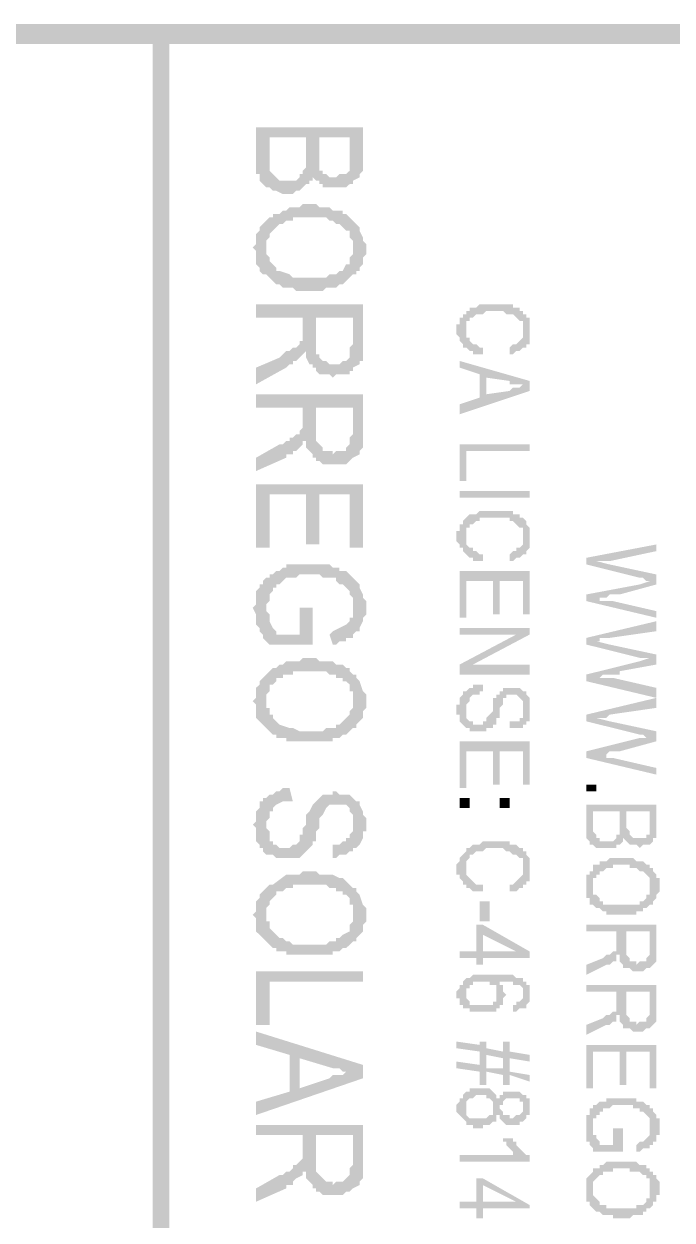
# Model space of a CAD drawing. Header units: inches. Extents: x -186 to 186, y -282 to 282.
# Drawn here: x 144.9 to 152.1, y -271.17 to -257.89 of the extents above; entities that cross this region are included whole.
import ezdxf

# ---------------------------------------------------------------- set-up
doc = ezdxf.new("R2010")
doc.units = ezdxf.units.IN
doc.header["$MEASUREMENT"] = 0
doc.layers.add('H', color=7, linetype='CONTINUOUS', lineweight=100)

msp = doc.modelspace()

# ---------------------------------------------------------------- hatches: boundary and pattern name
at = {"layer": 'H', "linetype": 'Continuous'}
for points in [[(186.111, -257.889), (-185.889, -258.111), (-186.111, -257.889)], [(185.889, -258.111), (186.111, -257.889), (-185.889, -258.111)], [(146.519, -258), (146.333, -258), (146.519, -282)], [(146.333, -258), (146.519, -282), (146.333, -282)], [(148.667, -259.37), (148.667, -259.037), (147.481, -259.037), (147.481, -259.481), (147.481, -259.519), (147.481, -259.556), (147.519, -259.556), (147.519, -259.63), (147.556, -259.667), (147.593, -259.704), (147.63, -259.148), (148.037, -259.148), (148.037, -259.37), (148.037, -259.667), (148.074, -259.667), (148.074, -259.63), (148.111, -259.63), (148.111, -259.556), (148.111, -259.593), (148.148, -259.63), (148.185, -259.63), (148.185, -259.148), (148.519, -259.148), (148.519, -259.333), (148.556, -259.667), (148.556, -259.63), (148.63, -259.593), (148.63, -259.556), (148.667, -259.519), (148.667, -259.481), (148.667, -259.444)], [(148.037, -259.667), (148.037, -259.37), (148.037, -259.481), (148, -259.519), (148, -259.556), (147.963, -259.556), (147.963, -259.593), (147.926, -259.63), (147.889, -259.63), (147.852, -259.63), (147.815, -259.63), (147.778, -259.63), (147.741, -259.63), (147.704, -259.593), (147.667, -259.556), (147.63, -259.519), (147.63, -259.481), (147.63, -259.148), (147.593, -259.704), (147.63, -259.704), (147.667, -259.741), (147.704, -259.741), (147.778, -259.778), (147.889, -259.778), (147.926, -259.741), (147.963, -259.741), (148, -259.704)], [(148.556, -259.667), (148.519, -259.333), (148.519, -259.444), (148.519, -259.481), (148.519, -259.519), (148.481, -259.556), (148.444, -259.556), (148.407, -259.556), (148.37, -259.593), (148.296, -259.593), (148.259, -259.556), (148.222, -259.556), (148.222, -259.519), (148.185, -259.519), (148.185, -259.481), (148.185, -259.148), (148.185, -259.63), (148.185, -259.667), (148.222, -259.667), (148.222, -259.704), (148.259, -259.704), (148.296, -259.704), (148.333, -259.704), (148.37, -259.704), (148.407, -259.704), (148.444, -259.704), (148.481, -259.704), (148.519, -259.667)], [(148.704, -260.37), (148.704, -260.333), (148.667, -260.296), (148.667, -260.259), (148.63, -260.185), (148.63, -260.148), (148.593, -260.111), (148.556, -260.074), (148.519, -260.037), (148.481, -260), (148.444, -260), (148.444, -259.963), (148.407, -259.963), (148.37, -259.963), (148.333, -259.963), (148.296, -259.926), (148.259, -259.926), (148.185, -259.926), (148.148, -259.889), (148, -259.889), (147.963, -259.926), (147.926, -259.926), (147.889, -259.926), (147.852, -259.926), (147.815, -259.963), (147.778, -259.963), (147.741, -260), (147.704, -260), (147.667, -260), (147.667, -260.037), (147.63, -260.037), (147.556, -260.111), (147.519, -260.148), (147.519, -260.185), (147.481, -260.222), (147.481, -260.259), (147.481, -260.296), (147.481, -260.333), (147.444, -260.37), (147.481, -260.407), (147.481, -260.481), (147.481, -260.519), (147.481, -260.556), (147.519, -260.593), (147.519, -260.63), (147.556, -260.667), (147.593, -260.667), (147.593, -260.37), (147.593, -260.296), (147.63, -260.259), (147.63, -260.222), (147.704, -260.148), (147.741, -260.111), (147.778, -260.111), (147.815, -260.074), (147.852, -260.074), (147.889, -260.074), (147.889, -260.037), (147.963, -260.037), (148, -260.037), (148.148, -260.037), (148.185, -260.037), (148.259, -260.037), (148.296, -260.074), (148.333, -260.074), (148.37, -260.111), (148.407, -260.111), (148.444, -260.148), (148.481, -260.185), (148.519, -260.185), (148.519, -260.259), (148.556, -260.296), (148.556, -260.333), (148.556, -260.667), (148.593, -260.667), (148.593, -260.63), (148.63, -260.63), (148.63, -260.593), (148.667, -260.556), (148.667, -260.519), (148.667, -260.481), (148.704, -260.444), (148.704, -260.407)], [(148.556, -260.667), (148.556, -260.37), (148.556, -260.444), (148.519, -260.481), (148.519, -260.519), (148.519, -260.556), (148.481, -260.556), (148.444, -260.63), (148.407, -260.63), (148.37, -260.667), (148.333, -260.667), (148.296, -260.667), (148.259, -260.704), (148.222, -260.704), (147.963, -260.704), (147.889, -260.704), (147.852, -260.667), (147.741, -260.63), (147.704, -260.63), (147.704, -260.593), (147.667, -260.556), (147.63, -260.519), (147.63, -260.481), (147.593, -260.444), (147.593, -260.37), (147.593, -260.667), (147.63, -260.704), (147.667, -260.741), (147.704, -260.778), (147.741, -260.778), (147.778, -260.815), (147.815, -260.815), (147.852, -260.815), (147.889, -260.815), (147.926, -260.852), (148.222, -260.852), (148.259, -260.815), (148.296, -260.815), (148.333, -260.815), (148.37, -260.815), (148.407, -260.778), (148.444, -260.778), (148.481, -260.741), (148.519, -260.704)], [(148.667, -261.444), (148.667, -261), (147.481, -261), (147.481, -261.148), (148, -261.148), (148, -261.296), (148.037, -261.519), (148.037, -261.556), (148.037, -261.593), (148.074, -261.667), (148.111, -261.667), (148.111, -261.704), (148.148, -261.704), (148.148, -261.741), (148.148, -261.148), (148.556, -261.148), (148.556, -261.741), (148.556, -261.704), (148.63, -261.667), (148.63, -261.63), (148.667, -261.63), (148.667, -261.593), (148.667, -261.556), (148.667, -261.481)], [(150.444, -261.111), (150.444, -261.074), (150.407, -261.074), (150.407, -261.037), (150.37, -261.037), (150.333, -261.037), (150.333, -261), (150.296, -261), (150.222, -261), (150.185, -261), (150.074, -261), (150.037, -261), (150, -261), (149.963, -261), (149.926, -261.037), (149.889, -261.037), (149.852, -261.037), (149.852, -261.074), (149.815, -261.074), (149.815, -261.111), (149.778, -261.111), (149.778, -261.148), (149.741, -261.148), (149.741, -261.185), (149.741, -261.222), (149.704, -261.222), (149.704, -261.333), (149.741, -261.37), (149.741, -261.407), (149.778, -261.444), (149.778, -261.481), (149.815, -261.481), (149.815, -261.296), (149.815, -261.222), (149.815, -261.185), (149.852, -261.185), (149.852, -261.148), (149.889, -261.148), (149.926, -261.111), (149.963, -261.111), (150, -261.111), (150.037, -261.074), (150.222, -261.074), (150.259, -261.111), (150.296, -261.111), (150.333, -261.111), (150.37, -261.148), (150.407, -261.185), (150.444, -261.185), (150.444, -261.222), (150.444, -261.259), (150.444, -261.296)], [(148.556, -261.741), (148.556, -261.444), (148.519, -261.481), (148.519, -261.519), (148.519, -261.593), (148.481, -261.63), (148.444, -261.63), (148.407, -261.667), (148.37, -261.667), (148.333, -261.667), (148.296, -261.667), (148.259, -261.63), (148.222, -261.63), (148.185, -261.593), (148.185, -261.556), (148.148, -261.556), (148.148, -261.519), (148.148, -261.481), (148.148, -261.148), (148.148, -261.741), (148.185, -261.778), (148.222, -261.778), (148.296, -261.778), (148.333, -261.815), (148.37, -261.778), (148.444, -261.778), (148.481, -261.778), (148.519, -261.778), (148.519, -261.741)], [(150.519, -261.296), (150.519, -261.222), (150.519, -261.185), (150.519, -261.148), (150.481, -261.148), (150.481, -261.111), (150.444, -261.111), (150.444, -261.333), (150.444, -261.37), (150.407, -261.407), (150.37, -261.444), (150.333, -261.444), (150.296, -261.481), (150.296, -261.556), (150.333, -261.556), (150.37, -261.519), (150.407, -261.519), (150.444, -261.481), (150.481, -261.481), (150.481, -261.444), (150.519, -261.444), (150.519, -261.407), (150.519, -261.37), (150.519, -261.333)], [(148.037, -261.519), (148, -261.296), (148, -261.333), (148, -261.37), (148, -261.407), (147.963, -261.407), (147.963, -261.444), (147.926, -261.481), (147.889, -261.481), (147.852, -261.519), (147.815, -261.519), (147.778, -261.556), (147.741, -261.593), (147.481, -261.704), (147.481, -261.889), (147.815, -261.704), (147.852, -261.667), (147.889, -261.667), (147.889, -261.63), (147.926, -261.63), (148, -261.556)], [(150, -261.481), (149.963, -261.481), (149.926, -261.444), (149.889, -261.444), (149.852, -261.407), (149.852, -261.37), (149.815, -261.37), (149.815, -261.333), (149.815, -261.296), (149.815, -261.481), (149.852, -261.519), (149.889, -261.519), (149.889, -261.556), (149.926, -261.556), (149.963, -261.556), (150, -261.556)], [(150.519, -261.963), (150.519, -261.852), (149.741, -261.63), (149.741, -261.704), (149.963, -261.778), (149.963, -262.037), (150.037, -261.815), (150.296, -261.852), (150.296, -261.889), (150.333, -261.889), (150.37, -261.889), (150.407, -261.889), (150.444, -261.889)], [(150.519, -261.963), (150.444, -261.889), (150.407, -261.926), (150.37, -261.926), (150.333, -261.926), (150.296, -261.963), (150.037, -262), (150.037, -261.815), (149.963, -262.037), (149.741, -262.111), (149.741, -262.222)], [(148.667, -262.444), (148.667, -262), (147.481, -262), (147.481, -262.148), (148, -262.148), (148, -262.296), (148.037, -262.519), (148.037, -262.556), (148.037, -262.593), (148.074, -262.63), (148.111, -262.667), (148.111, -262.704), (148.148, -262.704), (148.148, -262.148), (148.556, -262.148), (148.556, -262.704), (148.63, -262.667), (148.63, -262.63), (148.667, -262.593), (148.667, -262.556), (148.667, -262.481)], [(148.556, -262.704), (148.556, -262.444), (148.519, -262.481), (148.519, -262.519), (148.519, -262.556), (148.481, -262.593), (148.481, -262.63), (148.444, -262.63), (148.407, -262.63), (148.37, -262.63), (148.333, -262.667), (148.333, -262.63), (148.296, -262.63), (148.259, -262.63), (148.222, -262.63), (148.222, -262.593), (148.185, -262.556), (148.148, -262.519), (148.148, -262.481), (148.148, -262.148), (148.148, -262.704), (148.148, -262.741), (148.185, -262.741), (148.222, -262.778), (148.296, -262.778), (148.333, -262.778), (148.37, -262.778), (148.444, -262.778), (148.481, -262.778), (148.519, -262.741)], [(148.037, -262.519), (148, -262.296), (148, -262.333), (148, -262.37), (147.963, -262.407), (147.963, -262.444), (147.926, -262.444), (147.889, -262.481), (147.852, -262.481), (147.852, -262.519), (147.815, -262.519), (147.778, -262.556), (147.741, -262.556), (147.481, -262.704), (147.481, -262.852), (147.815, -262.704), (147.815, -262.667), (147.852, -262.667), (147.889, -262.667), (147.889, -262.63), (147.926, -262.63), (148, -262.556), (148, -262.519)], [(150.519, -262.63), (150.519, -262.556), (149.741, -262.556), (149.741, -262.963), (149.815, -262.963), (149.815, -262.63)], [(148.667, -263.704), (148.667, -263), (147.481, -263), (147.481, -263.704), (147.63, -263.704), (147.63, -263.111), (148.037, -263.111), (148.037, -263.667), (148.185, -263.667), (148.185, -263.111), (148.519, -263.111), (148.519, -263.704)], [(149.741, -263.148), (150.519, -263.148), (150.519, -263.074), (149.741, -263.074)], [(150.444, -263.37), (150.407, -263.37), (150.407, -263.333), (150.37, -263.333), (150.333, -263.333), (150.333, -263.296), (150.296, -263.296), (150.222, -263.296), (150.185, -263.296), (150.074, -263.296), (150.037, -263.296), (150, -263.296), (149.963, -263.296), (149.926, -263.333), (149.889, -263.333), (149.852, -263.333), (149.815, -263.37), (149.778, -263.407), (149.778, -263.444), (149.741, -263.444), (149.741, -263.481), (149.741, -263.519), (149.704, -263.519), (149.704, -263.63), (149.741, -263.667), (149.741, -263.704), (149.778, -263.704), (149.778, -263.741), (149.815, -263.778), (149.815, -263.593), (149.815, -263.519), (149.815, -263.481), (149.852, -263.481), (149.852, -263.444), (149.889, -263.444), (149.926, -263.407), (149.963, -263.407), (149.963, -263.37), (150, -263.37), (150.037, -263.37), (150.222, -263.37), (150.259, -263.37), (150.296, -263.37), (150.296, -263.407), (150.333, -263.407), (150.37, -263.444), (150.407, -263.481), (150.444, -263.481), (150.444, -263.519), (150.444, -263.556), (150.444, -263.593)], [(150.519, -263.593), (150.519, -263.519), (150.519, -263.481), (150.481, -263.444), (150.481, -263.407), (150.444, -263.37), (150.444, -263.63), (150.444, -263.667), (150.407, -263.704), (150.37, -263.704), (150.37, -263.741), (150.333, -263.741), (150.296, -263.778), (150.296, -263.852), (150.333, -263.852), (150.37, -263.815), (150.407, -263.815), (150.444, -263.778), (150.481, -263.778), (150.481, -263.741), (150.519, -263.704), (150.519, -263.667), (150.519, -263.63)], [(150, -263.778), (149.963, -263.778), (149.926, -263.741), (149.889, -263.741), (149.889, -263.704), (149.852, -263.704), (149.815, -263.667), (149.815, -263.63), (149.815, -263.593), (149.815, -263.778), (149.852, -263.815), (149.889, -263.815), (149.889, -263.852), (149.926, -263.852), (149.963, -263.852), (150, -263.852)], [(151.926, -263.741), (151.926, -263.667), (151.148, -263.815), (151.259, -263.852), (151.296, -263.852), (151.37, -263.852), (151.407, -263.852)], [(151.926, -264.111), (151.926, -264), (151.407, -263.889), (151.259, -263.852), (151.148, -263.815), (151.148, -263.889), (151.741, -264.037), (151.778, -264.037), (151.815, -264.074), (151.852, -264.074)], [(148.704, -264.37), (148.704, -264.296), (148.667, -264.259), (148.667, -264.222), (148.63, -264.148), (148.63, -264.111), (148.593, -264.074), (148.556, -264.037), (148.519, -264), (148.481, -263.963), (148.444, -263.963), (148.407, -263.963), (148.407, -263.926), (148.37, -263.926), (148.333, -263.926), (148.296, -263.889), (148.222, -263.889), (147.963, -263.889), (147.926, -263.889), (147.889, -263.889), (147.852, -263.889), (147.815, -263.889), (147.815, -263.926), (147.778, -263.926), (147.741, -263.963), (147.704, -263.963), (147.667, -264), (147.63, -264), (147.63, -264.037), (147.593, -264.037), (147.556, -264.074), (147.556, -264.111), (147.519, -264.111), (147.519, -264.148), (147.481, -264.185), (147.481, -264.222), (147.481, -264.296), (147.481, -264.333), (147.444, -264.37), (147.481, -264.444), (147.481, -264.481), (147.481, -264.519), (147.481, -264.556), (147.519, -264.593), (147.519, -264.63), (147.556, -264.667), (147.556, -264.704), (147.593, -264.741), (147.593, -264.333), (147.63, -264.296), (147.63, -264.259), (147.63, -264.222), (147.667, -264.185), (147.667, -264.148), (147.704, -264.148), (147.704, -264.111), (147.741, -264.111), (147.778, -264.074), (147.815, -264.037), (147.852, -264.037), (147.889, -264.037), (147.926, -264.037), (147.963, -264), (148.185, -264), (148.222, -264.037), (148.259, -264.037), (148.296, -264.037), (148.333, -264.037), (148.37, -264.037), (148.37, -264.074), (148.407, -264.111), (148.444, -264.111), (148.481, -264.148), (148.519, -264.185), (148.519, -264.222), (148.556, -264.259), (148.556, -264.296), (148.556, -264.333), (148.556, -264.37), (148.556, -264.667), (148.593, -264.63), (148.63, -264.63), (148.63, -264.593), (148.667, -264.519), (148.667, -264.481), (148.704, -264.444), (148.704, -264.407)], [(150.519, -264.444), (150.519, -263.963), (149.741, -263.963), (149.741, -264.481), (149.815, -264.481), (149.815, -264.074), (150.111, -264.074), (150.111, -264.444), (150.185, -264.444), (150.185, -264.074), (150.444, -264.074), (150.444, -264.444)], [(151.926, -264.111), (151.852, -264.074), (151.741, -264.111), (151.148, -264.222), (151.259, -264.259), (151.296, -264.259), (151.333, -264.259), (151.37, -264.259), (151.407, -264.222), (151.444, -264.222), (151.481, -264.222), (151.519, -264.222)], [(151.926, -264.481), (151.926, -264.407), (151.444, -264.296), (151.37, -264.296), (151.296, -264.296), (151.296, -264.259), (151.259, -264.259), (151.148, -264.222), (151.148, -264.296)], [(148.111, -264.778), (148.111, -264.37), (147.963, -264.37), (147.963, -264.667), (147.704, -264.667), (147.704, -264.63), (147.667, -264.593), (147.63, -264.519), (147.63, -264.481), (147.63, -264.444), (147.593, -264.407), (147.593, -264.37), (147.593, -264.741), (147.63, -264.778)], [(148.556, -264.667), (148.556, -264.37), (148.556, -264.407), (148.556, -264.444), (148.556, -264.481), (148.519, -264.481), (148.519, -264.519), (148.481, -264.556), (148.333, -264.63), (148.296, -264.667), (148.333, -264.778), (148.37, -264.778), (148.407, -264.741), (148.444, -264.741), (148.481, -264.741), (148.481, -264.704), (148.519, -264.704), (148.556, -264.704)], [(150.519, -264.667), (150.519, -264.593), (149.741, -264.593), (149.741, -264.667), (150.37, -264.667)], [(151.926, -264.63), (151.926, -264.519), (151.148, -264.704), (151.259, -264.741), (151.296, -264.741), (151.296, -264.704), (151.37, -264.704), (151.407, -264.704)], [(150.519, -264.667), (150.37, -264.667), (149.741, -265), (149.889, -265)], [(151.926, -265), (151.926, -264.889), (151.407, -264.778), (151.259, -264.741), (151.148, -264.704), (151.148, -264.778), (151.741, -264.926), (151.778, -264.926), (151.815, -264.926), (151.852, -264.926)], [(148.704, -265.407), (148.704, -265.333), (148.667, -265.296), (148.63, -265.185), (148.593, -265.148), (148.593, -265.111), (148.556, -265.111), (148.519, -265.074), (148.519, -265.037), (148.481, -265.037), (148.444, -265), (148.407, -265), (148.37, -265), (148.333, -264.963), (148.296, -264.963), (148.259, -264.963), (148.185, -264.963), (148.148, -264.926), (148, -264.926), (147.963, -264.963), (147.926, -264.963), (147.889, -264.963), (147.852, -264.963), (147.815, -264.963), (147.778, -265), (147.741, -265), (147.704, -265.037), (147.667, -265.037), (147.63, -265.074), (147.556, -265.148), (147.519, -265.185), (147.519, -265.222), (147.481, -265.259), (147.481, -265.296), (147.481, -265.37), (147.444, -265.407), (147.481, -265.444), (147.481, -265.481), (147.481, -265.519), (147.481, -265.556), (147.481, -265.593), (147.519, -265.63), (147.556, -265.667), (147.593, -265.704), (147.593, -265.407), (147.593, -265.333), (147.63, -265.296), (147.63, -265.222), (147.667, -265.222), (147.704, -265.185), (147.704, -265.148), (147.741, -265.148), (147.778, -265.148), (147.778, -265.111), (147.815, -265.111), (147.852, -265.111), (147.889, -265.111), (147.889, -265.074), (147.963, -265.074), (148, -265.074), (148.148, -265.074), (148.185, -265.074), (148.259, -265.074), (148.296, -265.111), (148.333, -265.111), (148.37, -265.111), (148.37, -265.148), (148.407, -265.148), (148.444, -265.148), (148.444, -265.185), (148.481, -265.185), (148.519, -265.222), (148.519, -265.296), (148.556, -265.296), (148.556, -265.333), (148.556, -265.37), (148.556, -265.704), (148.593, -265.704), (148.593, -265.667), (148.63, -265.63), (148.667, -265.593), (148.667, -265.556), (148.667, -265.519), (148.704, -265.481), (148.704, -265.444)], [(149.741, -265.111), (150.519, -265.111), (150.519, -265), (149.741, -265)], [(151.926, -265), (151.852, -264.926), (151.741, -264.963), (151.148, -265.111), (151.259, -265.148), (151.296, -265.148), (151.333, -265.111), (151.37, -265.111), (151.407, -265.111), (151.444, -265.111), (151.481, -265.111), (151.519, -265.111), (151.519, -265.074)], [(151.926, -265.37), (151.926, -265.259), (151.444, -265.148), (151.37, -265.148), (151.296, -265.148), (151.259, -265.148), (151.148, -265.111), (151.148, -265.185)], [(150.519, -265.481), (150.519, -265.407), (150.519, -265.37), (150.481, -265.333), (150.481, -265.296), (150.444, -265.296), (150.407, -265.259), (150.37, -265.259), (150.259, -265.259), (150.222, -265.259), (150.222, -265.296), (150.185, -265.296), (150.185, -265.333), (150.148, -265.333), (150.148, -265.37), (150.111, -265.37), (150.111, -265.407), (150.111, -265.444), (150.111, -265.481), (150.111, -265.519), (150.074, -265.556), (150.037, -265.593), (150.037, -265.63), (150, -265.63), (150, -265.667), (149.963, -265.667), (149.926, -265.667), (149.889, -265.667), (149.889, -265.63), (149.852, -265.63), (149.815, -265.593), (149.815, -265.556), (149.815, -265.296), (149.778, -265.296), (149.778, -265.333), (149.741, -265.37), (149.741, -265.444), (149.704, -265.444), (149.704, -265.556), (149.741, -265.556), (149.741, -265.593), (149.741, -265.63), (149.778, -265.667), (149.815, -265.704), (149.852, -265.704), (149.852, -265.741), (149.889, -265.741), (149.926, -265.741), (150, -265.741), (150.037, -265.741), (150.037, -265.704), (150.074, -265.704), (150.111, -265.704), (150.111, -265.667), (150.148, -265.667), (150.148, -265.63), (150.148, -265.593), (150.185, -265.593), (150.185, -265.556), (150.185, -265.519), (150.185, -265.481), (150.222, -265.444), (150.222, -265.407), (150.222, -265.37), (150.259, -265.37), (150.259, -265.333), (150.296, -265.333), (150.37, -265.333), (150.407, -265.37), (150.444, -265.407), (150.444, -265.444), (150.444, -265.481), (150.444, -265.667), (150.481, -265.667), (150.481, -265.63), (150.519, -265.63), (150.519, -265.593), (150.519, -265.556), (150.519, -265.519)], [(150, -265.296), (150, -265.222), (149.963, -265.222), (149.926, -265.222), (149.889, -265.222), (149.889, -265.259), (149.852, -265.259), (149.815, -265.296), (149.815, -265.519), (149.815, -265.481), (149.815, -265.444), (149.852, -265.407), (149.852, -265.37), (149.889, -265.333), (149.926, -265.333), (149.963, -265.333), (149.963, -265.296)], [(148.556, -265.704), (148.556, -265.407), (148.556, -265.444), (148.556, -265.481), (148.519, -265.519), (148.519, -265.556), (148.481, -265.593), (148.444, -265.63), (148.407, -265.667), (148.37, -265.667), (148.37, -265.704), (148.333, -265.704), (148.296, -265.704), (148.259, -265.704), (148.222, -265.741), (147.963, -265.741), (147.889, -265.704), (147.852, -265.704), (147.741, -265.667), (147.704, -265.63), (147.667, -265.593), (147.667, -265.556), (147.63, -265.556), (147.63, -265.519), (147.63, -265.481), (147.593, -265.481), (147.593, -265.407), (147.593, -265.704), (147.63, -265.741), (147.667, -265.778), (147.704, -265.778), (147.704, -265.815), (147.741, -265.815), (147.778, -265.815), (147.815, -265.815), (147.815, -265.852), (147.852, -265.852), (147.889, -265.852), (147.926, -265.852), (148.222, -265.852), (148.259, -265.852), (148.296, -265.852), (148.333, -265.852), (148.333, -265.815), (148.37, -265.815), (148.407, -265.815), (148.444, -265.778), (148.481, -265.778), (148.519, -265.741)], [(151.926, -265.481), (151.926, -265.37), (151.148, -265.556), (151.259, -265.593), (151.296, -265.593), (151.37, -265.593), (151.407, -265.556)], [(150.444, -265.667), (150.444, -265.481), (150.444, -265.519), (150.444, -265.556), (150.444, -265.593), (150.407, -265.593), (150.407, -265.63), (150.37, -265.63), (150.333, -265.63), (150.296, -265.63), (150.296, -265.704), (150.37, -265.704), (150.407, -265.704), (150.444, -265.704)], [(151.926, -265.852), (151.926, -265.741), (151.407, -265.63), (151.259, -265.593), (151.148, -265.556), (151.148, -265.63), (151.741, -265.778), (151.778, -265.778), (151.815, -265.815), (151.852, -265.815)], [(151.926, -265.852), (151.852, -265.815), (151.741, -265.815), (151.148, -265.963), (151.259, -266), (151.296, -266), (151.333, -266), (151.37, -266), (151.407, -265.963), (151.444, -265.963), (151.481, -265.963), (151.519, -265.963)], [(150.519, -266.333), (150.519, -265.852), (149.741, -265.852), (149.741, -266.37), (149.815, -266.37), (149.815, -265.963), (150.111, -265.963), (150.111, -266.333), (150.185, -266.333), (150.185, -265.963), (150.444, -265.963), (150.444, -266.333)], [(151.926, -266.222), (151.926, -266.148), (151.444, -266.037), (151.37, -266.037), (151.37, -266), (151.296, -266), (151.259, -266), (151.148, -265.963), (151.148, -266.037)], [(151.148, -266.407), (151.259, -266.407), (151.259, -266.333), (151.148, -266.333)], [(148.704, -266.778), (148.704, -266.704), (148.667, -266.667), (148.667, -266.63), (148.63, -266.556), (148.63, -266.519), (148.593, -266.519), (148.556, -266.481), (148.519, -266.444), (148.481, -266.444), (148.407, -266.444), (148.37, -266.407), (148.333, -266.407), (148.333, -266.444), (148.296, -266.444), (148.259, -266.444), (148.222, -266.444), (148.185, -266.481), (148.148, -266.519), (148.111, -266.556), (148.074, -266.63), (148.037, -266.667), (148.037, -266.704), (148.037, -266.741), (148.037, -266.778), (148, -266.815), (148, -266.889), (147.963, -266.889), (147.963, -266.926), (147.963, -266.963), (147.926, -267), (147.889, -267), (147.852, -267.037), (147.815, -267.037), (147.778, -267.037), (147.741, -267.037), (147.704, -267), (147.667, -267), (147.667, -266.963), (147.63, -266.963), (147.63, -266.889), (147.63, -266.852), (147.593, -266.815), (147.593, -266.778), (147.593, -266.481), (147.556, -266.481), (147.556, -266.519), (147.519, -266.519), (147.519, -266.593), (147.481, -266.63), (147.481, -266.667), (147.481, -266.741), (147.444, -266.778), (147.481, -266.815), (147.481, -266.889), (147.481, -266.926), (147.481, -266.963), (147.519, -267), (147.519, -267.037), (147.556, -267.037), (147.556, -267.074), (147.593, -267.111), (147.63, -267.111), (147.667, -267.111), (147.704, -267.148), (147.741, -267.148), (147.889, -267.148), (147.926, -267.148), (147.963, -267.148), (148, -267.111), (148.037, -267.074), (148.074, -267.037), (148.111, -267), (148.111, -266.963), (148.148, -266.963), (148.148, -266.926), (148.148, -266.889), (148.148, -266.852), (148.185, -266.815), (148.185, -266.778), (148.185, -266.704), (148.222, -266.667), (148.259, -266.593), (148.296, -266.556), (148.333, -266.556), (148.444, -266.556), (148.481, -266.556), (148.519, -266.593), (148.519, -266.63), (148.556, -266.667), (148.556, -266.704), (148.556, -266.741), (148.556, -266.778), (148.556, -267.037), (148.593, -267.037), (148.63, -267), (148.667, -266.926), (148.667, -266.889), (148.667, -266.852), (148.704, -266.852), (148.704, -266.815)], [(147.889, -266.519), (147.852, -266.37), (147.778, -266.37), (147.741, -266.407), (147.704, -266.407), (147.667, -266.444), (147.63, -266.444), (147.593, -266.481), (147.593, -266.778), (147.593, -266.741), (147.63, -266.704), (147.63, -266.667), (147.63, -266.63), (147.667, -266.63), (147.667, -266.593), (147.704, -266.556), (147.778, -266.519), (147.815, -266.519), (147.852, -266.519)], [(149.741, -266.593), (149.852, -266.593), (149.852, -266.481), (149.741, -266.481)], [(150.185, -266.593), (150.296, -266.593), (150.296, -266.481), (150.185, -266.481)], [(151.926, -266.815), (151.926, -266.556), (151.148, -266.556), (151.148, -266.852), (151.148, -266.889), (151.148, -266.926), (151.185, -266.963), (151.185, -267), (151.222, -267), (151.222, -266.63), (151.519, -266.63), (151.519, -266.815), (151.519, -267), (151.556, -266.963), (151.556, -266.926), (151.593, -266.963), (151.593, -266.63), (151.852, -266.63), (151.852, -266.778), (151.852, -267), (151.889, -266.963), (151.889, -266.926), (151.926, -266.926), (151.926, -266.889)], [(151.519, -267), (151.519, -266.815), (151.519, -266.889), (151.481, -266.889), (151.481, -266.926), (151.444, -266.963), (151.333, -266.963), (151.296, -266.963), (151.296, -266.926), (151.259, -266.926), (151.259, -266.889), (151.222, -266.852), (151.222, -266.63), (151.222, -267), (151.259, -267.037), (151.296, -267.037), (151.333, -267.037), (151.407, -267.037), (151.444, -267.037), (151.481, -267.037), (151.481, -267)], [(151.852, -267), (151.852, -266.778), (151.852, -266.889), (151.815, -266.889), (151.815, -266.926), (151.778, -266.926), (151.704, -266.926), (151.667, -266.926), (151.63, -266.889), (151.63, -266.852), (151.593, -266.815), (151.593, -266.63), (151.593, -266.963), (151.63, -267), (151.667, -267), (151.704, -267), (151.741, -267.037), (151.778, -267), (151.815, -267)], [(148.556, -267.037), (148.556, -266.778), (148.556, -266.815), (148.556, -266.852), (148.519, -266.889), (148.519, -266.926), (148.481, -266.926), (148.481, -266.963), (148.444, -266.963), (148.407, -267), (148.37, -267), (148.333, -267), (148.333, -267.148), (148.37, -267.148), (148.407, -267.111), (148.444, -267.111), (148.481, -267.111), (148.519, -267.074), (148.556, -267.074)], [(150.444, -267.074), (150.444, -267.037), (150.407, -267.037), (150.37, -267), (150.333, -267), (150.296, -267), (150.296, -266.963), (150.222, -266.963), (150.185, -266.963), (150.074, -266.963), (150.037, -266.963), (150, -266.963), (149.963, -267), (149.926, -267), (149.889, -267), (149.852, -267.037), (149.815, -267.037), (149.815, -267.074), (149.778, -267.111), (149.741, -267.148), (149.741, -267.185), (149.704, -267.222), (149.704, -267.333), (149.741, -267.333), (149.741, -267.37), (149.778, -267.407), (149.778, -267.444), (149.815, -267.444), (149.815, -267.259), (149.815, -267.222), (149.815, -267.185), (149.852, -267.148), (149.852, -267.111), (149.889, -267.111), (149.926, -267.074), (149.963, -267.074), (150, -267.074), (150.037, -267.037), (150.222, -267.037), (150.259, -267.074), (150.296, -267.074), (150.333, -267.111), (150.37, -267.111), (150.407, -267.148), (150.444, -267.148), (150.444, -267.185), (150.444, -267.222), (150.444, -267.259)], [(150.519, -267.259), (150.519, -267.185), (150.519, -267.148), (150.481, -267.111), (150.481, -267.074), (150.444, -267.074), (150.444, -267.296), (150.444, -267.333), (150.407, -267.37), (150.37, -267.407), (150.333, -267.444), (150.296, -267.444), (150.296, -267.519), (150.333, -267.519), (150.37, -267.519), (150.407, -267.481), (150.444, -267.481), (150.444, -267.444), (150.481, -267.444), (150.481, -267.407), (150.519, -267.407), (150.519, -267.37), (150.519, -267.333), (150.519, -267.296)], [(151.963, -267.481), (151.963, -267.37), (151.926, -267.37), (151.926, -267.333), (151.889, -267.296), (151.889, -267.259), (151.852, -267.259), (151.852, -267.222), (151.815, -267.222), (151.778, -267.185), (151.741, -267.185), (151.704, -267.185), (151.667, -267.148), (151.593, -267.148), (151.556, -267.148), (151.519, -267.148), (151.481, -267.148), (151.407, -267.148), (151.37, -267.185), (151.333, -267.185), (151.296, -267.185), (151.296, -267.222), (151.259, -267.222), (151.222, -267.222), (151.222, -267.259), (151.222, -267.296), (151.185, -267.296), (151.185, -267.333), (151.148, -267.333), (151.148, -267.37), (151.148, -267.407), (151.148, -267.519), (151.148, -267.556), (151.148, -267.593), (151.185, -267.593), (151.185, -267.63), (151.185, -267.667), (151.222, -267.667), (151.222, -267.481), (151.222, -267.407), (151.222, -267.37), (151.259, -267.37), (151.259, -267.333), (151.296, -267.333), (151.296, -267.296), (151.333, -267.296), (151.37, -267.259), (151.407, -267.259), (151.444, -267.259), (151.444, -267.222), (151.63, -267.222), (151.63, -267.259), (151.667, -267.259), (151.704, -267.259), (151.741, -267.296), (151.778, -267.296), (151.815, -267.333), (151.852, -267.37), (151.852, -267.407), (151.852, -267.444), (151.852, -267.667), (151.889, -267.667), (151.889, -267.63), (151.926, -267.593), (151.926, -267.556), (151.963, -267.519)], [(150, -267.444), (149.963, -267.444), (149.926, -267.444), (149.889, -267.407), (149.852, -267.37), (149.815, -267.333), (149.815, -267.296), (149.815, -267.259), (149.815, -267.444), (149.815, -267.481), (149.852, -267.481), (149.889, -267.519), (149.926, -267.519), (149.963, -267.519), (150, -267.519)], [(148.704, -267.778), (148.704, -267.704), (148.667, -267.667), (148.63, -267.556), (148.593, -267.519), (148.593, -267.481), (148.556, -267.481), (148.519, -267.444), (148.481, -267.407), (148.444, -267.37), (148.407, -267.37), (148.333, -267.333), (148.296, -267.333), (148.259, -267.333), (148.185, -267.333), (148.148, -267.296), (148, -267.296), (147.963, -267.333), (147.926, -267.333), (147.889, -267.333), (147.852, -267.333), (147.815, -267.333), (147.667, -267.444), (147.63, -267.444), (147.556, -267.519), (147.519, -267.556), (147.519, -267.593), (147.481, -267.63), (147.481, -267.667), (147.481, -267.741), (147.444, -267.778), (147.481, -267.815), (147.481, -267.852), (147.481, -267.889), (147.481, -267.926), (147.481, -267.963), (147.519, -268), (147.556, -268.037), (147.593, -268.074), (147.593, -267.778), (147.593, -267.704), (147.63, -267.667), (147.63, -267.63), (147.667, -267.593), (147.704, -267.556), (147.704, -267.519), (147.741, -267.519), (147.778, -267.519), (147.815, -267.481), (147.852, -267.481), (147.889, -267.481), (147.889, -267.444), (147.963, -267.444), (148, -267.444), (148.148, -267.444), (148.185, -267.444), (148.259, -267.444), (148.296, -267.481), (148.333, -267.481), (148.37, -267.481), (148.37, -267.519), (148.407, -267.519), (148.444, -267.519), (148.444, -267.556), (148.481, -267.556), (148.519, -267.593), (148.519, -267.667), (148.556, -267.667), (148.556, -267.704), (148.556, -267.741), (148.556, -268.074), (148.593, -268.074), (148.593, -268.037), (148.63, -268), (148.667, -267.963), (148.667, -267.926), (148.667, -267.889), (148.704, -267.852), (148.704, -267.815)], [(151.852, -267.667), (151.852, -267.481), (151.852, -267.519), (151.852, -267.556), (151.815, -267.556), (151.815, -267.593), (151.778, -267.63), (151.741, -267.63), (151.741, -267.667), (151.704, -267.667), (151.667, -267.667), (151.444, -267.667), (151.407, -267.667), (151.37, -267.667), (151.333, -267.667), (151.333, -267.63), (151.296, -267.63), (151.296, -267.593), (151.259, -267.556), (151.222, -267.556), (151.222, -267.519), (151.222, -267.481), (151.222, -267.667), (151.259, -267.704), (151.296, -267.704), (151.333, -267.741), (151.37, -267.741), (151.37, -267.778), (151.444, -267.778), (151.63, -267.778), (151.667, -267.778), (151.704, -267.778), (151.704, -267.741), (151.741, -267.741), (151.778, -267.741), (151.778, -267.704), (151.815, -267.704)], [(149.963, -267.852), (150.074, -267.852), (150.074, -267.63), (149.963, -267.63)], [(148.556, -268.074), (148.556, -267.778), (148.556, -267.815), (148.556, -267.852), (148.519, -267.889), (148.519, -267.963), (148.444, -268), (148.407, -268.037), (148.37, -268.037), (148.37, -268.074), (148.333, -268.074), (148.296, -268.074), (148.259, -268.111), (148.222, -268.111), (147.963, -268.111), (147.889, -268.111), (147.852, -268.074), (147.815, -268.074), (147.778, -268.037), (147.741, -268.037), (147.704, -268), (147.667, -267.963), (147.63, -267.926), (147.63, -267.852), (147.593, -267.852), (147.593, -267.778), (147.593, -268.074), (147.63, -268.111), (147.667, -268.148), (147.704, -268.148), (147.704, -268.185), (147.741, -268.185), (147.778, -268.185), (147.815, -268.185), (147.815, -268.222), (147.852, -268.222), (147.889, -268.222), (147.926, -268.222), (148.222, -268.222), (148.259, -268.222), (148.296, -268.222), (148.333, -268.222), (148.333, -268.185), (148.37, -268.185), (148.407, -268.185), (148.444, -268.148), (148.481, -268.148), (148.519, -268.111)], [(150.519, -268.259), (150.519, -268.185), (150, -267.889), (149.926, -267.889), (149.926, -268.185), (149.741, -268.185), (149.741, -268.259), (149.926, -268.259), (149.926, -268.333), (150, -268.333), (150, -268), (150.37, -268.185)], [(151.926, -268.185), (151.926, -267.889), (151.148, -267.889), (151.148, -267.963), (151.481, -267.963), (151.481, -268.074), (151.519, -268.222), (151.519, -268.259), (151.519, -268.296), (151.556, -268.333), (151.556, -268.37), (151.593, -268.37), (151.593, -267.963), (151.852, -267.963), (151.852, -268.37), (151.889, -268.333), (151.926, -268.296), (151.926, -268.259)], [(150.519, -268.259), (150.37, -268.185), (150, -268.185), (150, -268), (150, -268.259)], [(151.519, -268.222), (151.481, -268.074), (151.481, -268.111), (151.481, -268.148), (151.481, -268.185), (151.444, -268.185), (151.407, -268.222), (151.37, -268.222), (151.333, -268.259), (151.148, -268.333), (151.148, -268.444), (151.37, -268.333), (151.407, -268.333), (151.444, -268.296), (151.481, -268.296), (151.481, -268.259), (151.481, -268.222)], [(151.852, -268.37), (151.852, -268.185), (151.852, -268.222), (151.815, -268.259), (151.815, -268.296), (151.778, -268.296), (151.741, -268.296), (151.704, -268.333), (151.704, -268.296), (151.667, -268.296), (151.63, -268.296), (151.63, -268.259), (151.593, -268.222), (151.593, -268.185), (151.593, -267.963), (151.593, -268.37), (151.63, -268.37), (151.667, -268.407), (151.778, -268.407), (151.815, -268.37)], [(148.667, -268.519), (148.667, -268.407), (147.481, -268.407), (147.481, -269), (147.63, -269), (147.63, -268.519)], [(150.259, -268.667), (150.222, -268.63), (150.222, -268.593), (150.222, -268.556), (150.185, -268.556), (150.185, -268.519), (150.148, -268.519), (150.148, -268.444), (150.074, -268.444), (150.037, -268.444), (149.963, -268.444), (149.926, -268.444), (149.889, -268.444), (149.852, -268.481), (149.815, -268.481), (149.778, -268.519), (149.815, -268.667), (149.815, -268.63), (149.815, -268.593), (149.852, -268.593), (149.852, -268.556), (149.889, -268.556), (149.889, -268.519), (149.963, -268.519), (150, -268.519), (150.037, -268.519), (150.074, -268.519), (150.074, -268.556), (150.111, -268.556), (150.148, -268.556), (150.148, -268.593), (150.148, -268.63), (150.148, -268.815), (150.185, -268.815), (150.185, -268.778), (150.222, -268.778), (150.222, -268.741), (150.222, -268.704)], [(150.444, -268.519), (150.444, -268.481), (150.407, -268.481), (150.37, -268.481), (150.333, -268.444), (150.296, -268.444), (150.148, -268.444), (150.148, -268.519), (150.185, -268.519), (150.296, -268.519), (150.333, -268.519), (150.333, -268.556), (150.37, -268.556), (150.407, -268.556), (150.444, -268.593), (150.444, -268.63), (150.444, -268.667)], [(150.148, -268.815), (150.148, -268.667), (150.148, -268.704), (150.148, -268.741), (150.111, -268.741), (150.111, -268.778), (150.074, -268.778), (150.037, -268.778), (149.889, -268.778), (149.852, -268.778), (149.852, -268.741), (149.815, -268.704), (149.815, -268.667), (149.778, -268.519), (149.778, -268.556), (149.741, -268.556), (149.741, -268.593), (149.704, -268.63), (149.704, -268.704), (149.741, -268.704), (149.741, -268.741), (149.741, -268.778), (149.778, -268.778), (149.778, -268.815), (149.815, -268.815), (149.852, -268.815), (149.852, -268.852), (149.889, -268.852), (149.963, -268.852), (150, -268.852), (150.037, -268.852), (150.111, -268.852), (150.148, -268.852)], [(150.519, -268.667), (150.519, -268.63), (150.519, -268.593), (150.519, -268.556), (150.481, -268.556), (150.481, -268.519), (150.444, -268.519), (150.444, -268.667), (150.444, -268.704), (150.407, -268.741), (150.37, -268.741), (150.37, -268.778), (150.333, -268.778), (150.333, -268.852), (150.37, -268.852), (150.407, -268.815), (150.444, -268.815), (150.481, -268.815), (150.481, -268.778), (150.519, -268.741), (150.519, -268.704)], [(151.926, -268.852), (151.926, -268.556), (151.148, -268.556), (151.148, -268.63), (151.481, -268.63), (151.481, -268.741), (151.519, -268.889), (151.519, -268.926), (151.519, -268.963), (151.556, -269), (151.556, -269.037), (151.593, -269.037), (151.593, -268.63), (151.852, -268.63), (151.852, -269.037), (151.889, -269), (151.926, -268.963), (151.926, -268.926)], [(151.519, -268.889), (151.481, -268.741), (151.481, -268.778), (151.481, -268.815), (151.481, -268.852), (151.444, -268.852), (151.407, -268.889), (151.37, -268.889), (151.333, -268.926), (151.148, -269), (151.148, -269.111), (151.37, -269), (151.407, -269), (151.444, -268.963), (151.481, -268.963), (151.481, -268.926), (151.481, -268.889)], [(151.852, -269.037), (151.852, -268.852), (151.852, -268.889), (151.815, -268.926), (151.815, -268.963), (151.778, -268.963), (151.741, -268.963), (151.704, -269), (151.704, -268.963), (151.667, -268.963), (151.63, -268.963), (151.63, -268.926), (151.593, -268.889), (151.593, -268.852), (151.593, -268.63), (151.593, -269.037), (151.63, -269.037), (151.667, -269.074), (151.778, -269.074), (151.815, -269.037)], [(148.667, -269.593), (148.667, -269.444), (147.481, -269.074), (147.481, -269.222), (147.852, -269.333), (147.852, -269.741), (147.963, -269.37), (148.333, -269.481), (148.37, -269.481), (148.407, -269.481), (148.444, -269.519), (148.481, -269.519), (148.519, -269.519), (148.556, -269.519)], [(149.963, -269.222), (149.704, -269.185), (149.704, -269.259), (149.963, -269.296), (149.963, -269.444)], [(150.519, -269.63), (150.519, -269.556), (150.296, -269.519), (150.296, -269.185), (150.222, -269.185), (150.222, -269.481), (150.037, -269.481), (150.037, -269.185), (149.963, -269.185), (149.963, -269.444), (149.704, -269.407), (149.704, -269.481), (149.963, -269.519), (149.963, -269.667), (150.037, -269.667), (150.037, -269.519), (150.222, -269.556), (150.222, -269.667), (150.296, -269.667), (150.296, -269.556)], [(150.222, -269.296), (150.037, -269.259), (150.037, -269.333), (150.222, -269.37), (150.222, -269.481)], [(151.926, -269.704), (151.926, -269.222), (151.148, -269.222), (151.148, -269.704), (151.222, -269.704), (151.222, -269.296), (151.519, -269.296), (151.519, -269.667), (151.593, -269.667), (151.593, -269.296), (151.852, -269.296), (151.852, -269.704)], [(148.667, -269.593), (148.556, -269.519), (148.519, -269.519), (148.481, -269.519), (148.444, -269.556), (148.407, -269.556), (148.37, -269.556), (148.333, -269.556), (148.296, -269.593), (147.963, -269.704), (147.963, -269.37), (147.852, -269.741), (147.481, -269.852), (147.481, -270)], [(150.519, -269.407), (150.519, -269.333), (150.296, -269.296), (150.296, -269.37)], [(150.148, -269.778), (150.111, -269.741), (150.074, -269.704), (150.037, -269.704), (149.889, -269.704), (149.852, -269.704), (149.852, -269.741), (149.815, -269.741), (149.778, -269.778), (149.778, -269.815), (149.741, -269.815), (149.741, -269.852), (149.704, -269.889), (149.704, -269.963), (149.741, -270), (149.778, -270.037), (149.815, -270.074), (149.815, -269.889), (149.815, -269.852), (149.852, -269.815), (149.889, -269.815), (149.926, -269.778), (150.037, -269.778), (150.037, -269.815), (150.074, -269.815), (150.111, -269.852), (150.111, -269.889), (150.111, -269.926)], [(150.444, -269.778), (150.407, -269.741), (150.37, -269.741), (150.259, -269.741), (150.222, -269.741), (150.222, -269.778), (150.185, -269.778), (150.185, -269.815), (150.148, -269.815), (150.148, -269.778), (150.111, -269.926), (150.111, -269.963), (150.111, -270), (150.074, -270), (150.037, -270.037), (150, -270.037), (149.963, -270.037), (149.926, -270.037), (149.889, -270.037), (149.852, -270.037), (149.815, -270), (149.815, -269.963), (149.815, -269.926), (149.815, -270.074), (149.815, -270.111), (149.852, -270.111), (149.889, -270.111), (149.889, -270.148), (150, -270.148), (150, -270.111), (150.037, -270.111), (150.074, -270.111), (150.111, -270.074), (150.148, -270.074), (150.148, -270.037), (150.148, -270), (150.185, -270), (150.185, -270.037), (150.185, -269.926), (150.185, -269.889), (150.222, -269.889), (150.222, -269.852), (150.259, -269.815), (150.296, -269.815), (150.37, -269.815), (150.407, -269.815), (150.407, -269.852), (150.444, -269.852), (150.444, -269.889), (150.444, -269.926)], [(150.519, -269.926), (150.519, -269.889), (150.519, -269.852), (150.519, -269.815), (150.481, -269.815), (150.481, -269.778), (150.444, -269.778), (150.444, -269.926), (150.444, -269.963), (150.407, -270), (150.37, -270), (150.333, -270.037), (150.296, -270.037), (150.296, -270), (150.259, -270), (150.222, -270), (150.222, -269.963), (150.185, -269.926), (150.185, -270.037), (150.222, -270.074), (150.259, -270.111), (150.296, -270.111), (150.37, -270.111), (150.407, -270.111), (150.407, -270.074), (150.444, -270.074), (150.481, -270.037), (150.481, -270), (150.519, -270), (150.519, -269.963)], [(151.963, -270.148), (151.963, -270.037), (151.926, -270.037), (151.926, -270), (151.889, -269.963), (151.889, -269.926), (151.852, -269.926), (151.852, -269.889), (151.815, -269.889), (151.778, -269.852), (151.741, -269.852), (151.704, -269.852), (151.704, -269.815), (151.667, -269.815), (151.63, -269.815), (151.444, -269.815), (151.407, -269.815), (151.37, -269.815), (151.37, -269.852), (151.333, -269.852), (151.296, -269.852), (151.259, -269.889), (151.222, -269.889), (151.222, -269.926), (151.185, -269.926), (151.185, -269.963), (151.185, -270), (151.148, -270), (151.148, -270.037), (151.148, -270.074), (151.148, -270.185), (151.148, -270.222), (151.148, -270.259), (151.148, -270.296), (151.185, -270.296), (151.185, -270.333), (151.222, -270.37), (151.222, -270.111), (151.222, -270.074), (151.222, -270.037), (151.259, -270.037), (151.259, -270), (151.296, -270), (151.296, -269.963), (151.333, -269.963), (151.333, -269.926), (151.37, -269.926), (151.407, -269.926), (151.444, -269.889), (151.481, -269.889), (151.519, -269.889), (151.556, -269.889), (151.593, -269.889), (151.667, -269.889), (151.667, -269.926), (151.704, -269.926), (151.741, -269.926), (151.741, -269.963), (151.778, -269.963), (151.815, -270), (151.852, -270.037), (151.852, -270.111), (151.852, -270.148), (151.889, -270.333), (151.889, -270.296), (151.926, -270.296), (151.926, -270.259), (151.926, -270.222), (151.963, -270.222)], [(148.667, -270.519), (148.667, -270.111), (147.481, -270.111), (147.481, -270.222), (148, -270.222), (148, -270.37), (148.037, -270.63), (148.037, -270.667), (148.037, -270.704), (148.074, -270.741), (148.111, -270.778), (148.111, -270.815), (148.148, -270.815), (148.148, -270.222), (148.556, -270.222), (148.556, -270.815), (148.63, -270.778), (148.63, -270.741), (148.667, -270.704), (148.667, -270.667), (148.667, -270.593)], [(151.556, -270.407), (151.556, -270.148), (151.444, -270.148), (151.444, -270.333), (151.296, -270.333), (151.296, -270.296), (151.259, -270.259), (151.259, -270.222), (151.222, -270.222), (151.222, -270.185), (151.222, -270.148), (151.222, -270.37), (151.222, -270.407), (151.259, -270.407)], [(151.889, -270.333), (151.852, -270.148), (151.852, -270.185), (151.852, -270.222), (151.815, -270.259), (151.778, -270.296), (151.741, -270.296), (151.704, -270.333), (151.704, -270.407), (151.741, -270.407), (151.778, -270.37), (151.815, -270.37), (151.852, -270.37), (151.852, -270.333)], [(148.556, -270.815), (148.556, -270.556), (148.519, -270.593), (148.519, -270.63), (148.519, -270.667), (148.481, -270.704), (148.444, -270.741), (148.407, -270.741), (148.37, -270.741), (148.333, -270.778), (148.333, -270.741), (148.296, -270.741), (148.259, -270.741), (148.222, -270.704), (148.185, -270.667), (148.148, -270.63), (148.148, -270.593), (148.148, -270.222), (148.148, -270.815), (148.148, -270.852), (148.185, -270.852), (148.222, -270.889), (148.296, -270.889), (148.333, -270.889), (148.37, -270.889), (148.444, -270.889), (148.481, -270.852), (148.519, -270.852)], [(150.519, -270.519), (150.519, -270.444), (150.481, -270.444), (150.444, -270.407), (150.407, -270.37), (150.37, -270.333), (150.37, -270.296), (150.333, -270.444), (149.741, -270.444), (149.741, -270.519)], [(150.37, -270.296), (150.333, -270.296), (150.333, -270.259), (150.222, -270.259), (150.222, -270.296), (150.259, -270.296), (150.259, -270.333), (150.296, -270.37), (150.333, -270.407), (150.333, -270.444)], [(148.037, -270.63), (148, -270.37), (148, -270.444), (148, -270.481), (147.963, -270.519), (147.926, -270.556), (147.889, -270.556), (147.889, -270.593), (147.852, -270.63), (147.815, -270.63), (147.778, -270.667), (147.741, -270.667), (147.481, -270.815), (147.481, -270.963), (147.815, -270.815), (147.815, -270.778), (147.852, -270.778), (147.889, -270.778), (147.889, -270.741), (147.926, -270.704), (148, -270.667), (148, -270.63)], [(151.963, -270.815), (151.963, -270.741), (151.926, -270.704), (151.926, -270.667), (151.889, -270.667), (151.889, -270.63), (151.852, -270.63), (151.852, -270.593), (151.815, -270.593), (151.815, -270.556), (151.778, -270.556), (151.741, -270.556), (151.704, -270.519), (151.667, -270.519), (151.593, -270.519), (151.556, -270.519), (151.519, -270.519), (151.481, -270.519), (151.407, -270.519), (151.37, -270.519), (151.333, -270.556), (151.296, -270.556), (151.296, -270.593), (151.259, -270.593), (151.222, -270.593), (151.222, -270.63), (151.185, -270.667), (151.148, -270.704), (151.148, -270.778), (151.148, -270.889), (151.148, -270.926), (151.148, -270.963), (151.185, -270.963), (151.185, -271), (151.222, -271.037), (151.222, -270.815), (151.222, -270.778), (151.222, -270.741), (151.259, -270.704), (151.296, -270.667), (151.333, -270.667), (151.333, -270.63), (151.37, -270.63), (151.407, -270.63), (151.444, -270.63), (151.444, -270.593), (151.63, -270.593), (151.63, -270.63), (151.667, -270.63), (151.704, -270.63), (151.741, -270.63), (151.778, -270.667), (151.815, -270.667), (151.815, -270.704), (151.852, -270.704), (151.852, -270.741), (151.852, -270.778), (151.852, -270.815), (151.852, -271.037), (151.889, -271), (151.889, -270.963), (151.926, -270.963), (151.926, -270.926), (151.926, -270.889), (151.963, -270.889), (151.963, -270.852)], [(150.519, -271.037), (150.519, -271), (150, -270.704), (149.926, -270.704), (149.926, -270.963), (149.741, -270.963), (149.741, -271.037), (149.926, -271.037), (149.926, -271.148), (150, -271.148), (150, -270.778), (150.37, -270.963)], [(150.519, -271.037), (150.37, -270.963), (150, -270.963), (150, -270.778), (150, -271.037)], [(151.852, -271.037), (151.852, -270.815), (151.852, -270.852), (151.852, -270.889), (151.852, -270.926), (151.815, -270.926), (151.815, -270.963), (151.778, -271), (151.741, -271), (151.704, -271), (151.704, -271.037), (151.667, -271.037), (151.444, -271.037), (151.407, -271.037), (151.37, -271.037), (151.37, -271), (151.333, -271), (151.296, -271), (151.296, -270.963), (151.259, -270.926), (151.222, -270.889), (151.222, -270.815), (151.222, -271.037), (151.259, -271.074), (151.296, -271.074), (151.333, -271.111), (151.37, -271.111), (151.444, -271.111), (151.444, -271.148), (151.63, -271.148), (151.667, -271.111), (151.704, -271.111), (151.741, -271.111), (151.778, -271.111), (151.778, -271.074), (151.815, -271.074), (151.815, -271.037)]]:
    msp.add_hatch(color=0, dxfattribs=at).paths.add_polyline_path(points)

doc.saveas('drawing.dxf')
